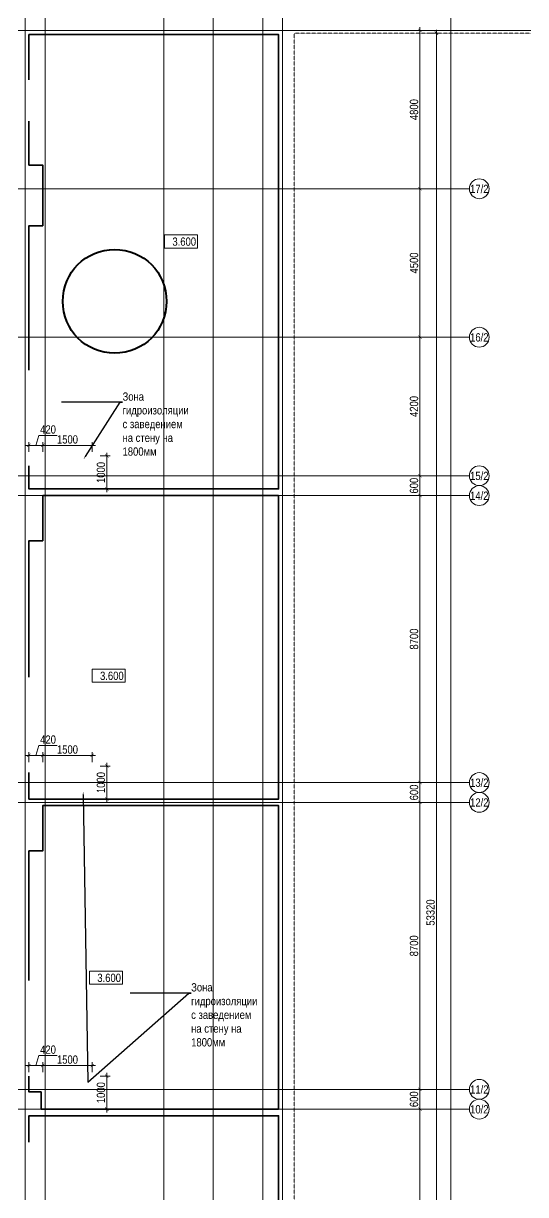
# Model space of a CAD drawing. Header units: millimetres. Extents: x -328335 to 1213373, y -208171 to 164144.
# Drawn here: x 57845 to 73067, y 33110 to 68613 of the extents above; entities that cross this region are included whole.
import ezdxf
from ezdxf import colors
from ezdxf.entities.mleader import LeaderData, LeaderLine
from ezdxf.enums import TextEntityAlignment as Align
from ezdxf.math import Vec2, Vec3

# ---------------------------------------------------------------- set-up
doc = ezdxf.new("R2010")
doc.units = ezdxf.units.MM
doc.header["$LTSCALE"] = 0.5
doc.linetypes.add('CENTER', pattern=[50.8, 31.75, -6.35, 6.35, -6.35])
doc.linetypes.add('DASHED', pattern=[19.05, 12.7, -6.35])
doc.layers.get('Defpoints').update_dxf_attribs({"color": 140})
for name, color, linetype, lineweight in [('АИ_Плинтус', 3, 'Continuous', 9), ('АИ_Полы', 1, 'Continuous', 9), ('АИ_Полы_размеры', 7, 'Continuous', 5), ('АР6_потолок_отм', 5, 'Continuous', 5), ('АЦ_Выноски', 7, 'Continuous', 5), ('ПБ_огнестойкость', 10, 'Continuous', 0), ('РД_Оси_размер', 8, 'Continuous', 0)]:
    doc.layers.add(name, color=color, linetype=linetype, lineweight=lineweight)
doc.layers.add('АР_Делит', color=120, linetype='Continuous', lineweight=0, plot=False)
doc.layers.add('РД_Оси_100', color=7, linetype='Continuous', lineweight=0, true_color=0x525252)
doc.styles.add('Arial_Narrow_08', font='ARIALN.TTF', dxfattribs={"width": 0.8})
doc.styles.add('style1', font='ARIALN.TTF')
doc.styles.add('ккк', font='isocpeur.ttf', dxfattribs={"width": 0.85, "oblique": 15})
doc.dimstyles.new('Dim100_ареал', dxfattribs={"dimscale": 100, "dimtxt": 2.5, "dimasz": 1, "dimexe": 1, "dimexo": 1, "dimgap": 0.5, "dimtad": 1, "dimzin": 12, "dimdsep": 46, "dimtxsty": 'style1', "dimblk": 'ARCHTICK', "dimcen": 1, "dimdle": 1, "dimaunit": 1, "dimadec": 0, "dimazin": 3, "dimtfac": 1, "dimtmove": 1, "dimatfit": 3, "dimldrblk": 'OPEN30', "dimfxl": 2, "dimfxlon": 1, "dimtolj": 1, "dimtzin": 0, "dimlwd": 5, "dimlwe": 5, "dimarcsym": 0})

# ---------------------------------------------------------------- blocks, each defined once
blk = doc.blocks.new('A-iden')
at = {"linetype": 'Continuous', "lineweight": 5}
blk.add_circle((0, -4), 3, dxfattribs=at)
at = {"color": 0, "linetype": 'Continuous', "lineweight": 20, "style": 'ккк', "width": 0.85}
blk.add_attdef('ID', text='', height=4, dxfattribs=at).set_placement((0.31, -3.85), align=Align.MIDDLE_CENTER)
blk = doc.blocks.new('_ArchTick')
at = {"color": 0, "linetype": 'ByBlock', "const_width": 0.15}
blk.add_lwpolyline([(-0.5, -0.5), (0.5, 0.5)], dxfattribs=at)
blk = doc.blocks.new('*D438')
at = {"layer": 'Defpoints', "color": 0, "transparency": 16777216}
for p in [(68364, 68320), (70364, 68320), (68364, 15000)]:
    blk.add_point(p, dxfattribs=at)
at = {"layer": 'РД_Оси_размер', "color": 0, "lineweight": 5, "transparency": 16777216}
for p, q in [((70164, 68320), (70464, 68320)), ((70364, 14900), (70364, 68420)), ((70164, 15000), (70464, 15000))]:
    blk.add_line(p, q, dxfattribs=at)
at = {"layer": 'РД_Оси_размер', "color": 0, "lineweight": 5, "transparency": 16777216, "xscale": 100, "yscale": 100, "zscale": 100}
for p, rotation in [((70364, 68320), 90), ((70364, 15000), 270)]:
    blk.add_blockref('_ArchTick', p, dxfattribs=dict(at, rotation=rotation))
at = {"layer": 'РД_Оси_размер', "color": 0, "transparency": 16777216, "insert": (70186, 41660), "char_height": 250, "attachment_point": 5, "rotation": 90, "style": 'style1'}
blk.add_mtext('\\A1;53320', dxfattribs=at)
blk = doc.blocks.new('_Open30')
at = {"color": 0, "linetype": 'ByBlock', "lineweight": -2}
for p, q in [((-1, 0.27), (0, 0)), ((0, 0), (-1, -0.27)), ((0, 0), (-1, 0))]:
    blk.add_line(p, q, dxfattribs=at)
blk = doc.blocks.new('*D33')
at = {"layer": 'Defpoints', "color": 0, "transparency": 16777216}
for p in [(68364, 68400), (68364, 63600), (69864, 63600)]:
    blk.add_point(p, dxfattribs=at)
at = {"layer": 'РД_Оси_размер', "color": 0, "lineweight": 5, "transparency": 16777216}
for p, q in [((69664, 68400), (69964, 68400)), ((69864, 68500), (69864, 63500)), ((69664, 63600), (69964, 63600))]:
    blk.add_line(p, q, dxfattribs=at)
at = {"layer": 'РД_Оси_размер', "color": 0, "lineweight": 5, "transparency": 16777216, "xscale": 100, "yscale": 100, "zscale": 100}
for p, rotation in [((69864, 68400), 90), ((69864, 63600), 270)]:
    blk.add_blockref('_ArchTick', p, dxfattribs=dict(at, rotation=rotation))
at = {"layer": 'РД_Оси_размер', "color": 0, "transparency": 16777216, "insert": (69686, 66000), "char_height": 250, "attachment_point": 5, "rotation": 90, "style": 'style1'}
blk.add_mtext('\\A1;4800', dxfattribs=at)
blk = doc.blocks.new('*D34')
at = {"layer": 'Defpoints', "color": 0, "transparency": 16777216}
for p in [(68364, 63600), (68364, 59100), (69864, 59100)]:
    blk.add_point(p, dxfattribs=at)
at = {"layer": 'РД_Оси_размер', "color": 0, "lineweight": 5, "transparency": 16777216}
for p, q in [((69664, 63600), (69964, 63600)), ((69864, 63700), (69864, 59000)), ((69664, 59100), (69964, 59100))]:
    blk.add_line(p, q, dxfattribs=at)
at = {"layer": 'РД_Оси_размер', "color": 0, "lineweight": 5, "transparency": 16777216, "xscale": 100, "yscale": 100, "zscale": 100}
for p, rotation in [((69864, 63600), 90), ((69864, 59100), 270)]:
    blk.add_blockref('_ArchTick', p, dxfattribs=dict(at, rotation=rotation))
at = {"layer": 'РД_Оси_размер', "color": 0, "transparency": 16777216, "insert": (69686, 61350), "char_height": 250, "attachment_point": 5, "rotation": 90, "style": 'style1'}
blk.add_mtext('\\A1;4500', dxfattribs=at)
blk = doc.blocks.new('*D27')
at = {"layer": 'Defpoints', "color": 0, "transparency": 16777216}
for p in [(68364, 59100), (68364, 54900), (69864, 54900)]:
    blk.add_point(p, dxfattribs=at)
at = {"layer": 'РД_Оси_размер', "color": 0, "lineweight": 5, "transparency": 16777216}
for p, q in [((69664, 59100), (69964, 59100)), ((69864, 59200), (69864, 54800)), ((69664, 54900), (69964, 54900))]:
    blk.add_line(p, q, dxfattribs=at)
at = {"layer": 'РД_Оси_размер', "color": 0, "lineweight": 5, "transparency": 16777216, "xscale": 100, "yscale": 100, "zscale": 100}
for p, rotation in [((69864, 59100), 90), ((69864, 54900), 270)]:
    blk.add_blockref('_ArchTick', p, dxfattribs=dict(at, rotation=rotation))
at = {"layer": 'РД_Оси_размер', "color": 0, "transparency": 16777216, "insert": (69686, 57000), "char_height": 250, "attachment_point": 5, "rotation": 90, "style": 'style1'}
blk.add_mtext('\\A1;4200', dxfattribs=at)
blk = doc.blocks.new('*D35')
at = {"layer": 'Defpoints', "color": 0, "transparency": 16777216}
for p in [(68364, 54900), (68364, 54300), (69864, 54300)]:
    blk.add_point(p, dxfattribs=at)
at = {"layer": 'РД_Оси_размер', "color": 0, "lineweight": 5, "transparency": 16777216}
for p, q in [((69664, 54900), (69964, 54900)), ((69864, 55000), (69864, 54200)), ((69664, 54300), (69964, 54300))]:
    blk.add_line(p, q, dxfattribs=at)
at = {"layer": 'РД_Оси_размер', "color": 0, "lineweight": 5, "transparency": 16777216, "xscale": 100, "yscale": 100, "zscale": 100}
for p, rotation in [((69864, 54900), 90), ((69864, 54300), 270)]:
    blk.add_blockref('_ArchTick', p, dxfattribs=dict(at, rotation=rotation))
at = {"layer": 'РД_Оси_размер', "color": 0, "transparency": 16777216, "insert": (69686, 54600), "char_height": 250, "attachment_point": 5, "rotation": 90, "style": 'style1'}
blk.add_mtext('\\A1;600', dxfattribs=at)
blk = doc.blocks.new('*D36')
at = {"layer": 'Defpoints', "color": 0, "transparency": 16777216}
for p in [(68364, 54300), (68364, 45600), (69864, 45600)]:
    blk.add_point(p, dxfattribs=at)
at = {"layer": 'РД_Оси_размер', "color": 0, "lineweight": 5, "transparency": 16777216}
for p, q in [((69864, 54400), (69864, 45500)), ((69664, 54300), (69964, 54300)), ((69664, 45600), (69964, 45600))]:
    blk.add_line(p, q, dxfattribs=at)
at = {"layer": 'РД_Оси_размер', "color": 0, "lineweight": 5, "transparency": 16777216, "xscale": 100, "yscale": 100, "zscale": 100}
for p, rotation in [((69864, 54300), 90), ((69864, 45600), 270)]:
    blk.add_blockref('_ArchTick', p, dxfattribs=dict(at, rotation=rotation))
at = {"layer": 'РД_Оси_размер', "color": 0, "transparency": 16777216, "insert": (69686, 49950), "char_height": 250, "attachment_point": 5, "rotation": 90, "style": 'style1'}
blk.add_mtext('\\A1;8700', dxfattribs=at)
blk = doc.blocks.new('*D37')
at = {"layer": 'Defpoints', "color": 0, "transparency": 16777216}
for p in [(68364, 45600), (68364, 45000), (69864, 45000)]:
    blk.add_point(p, dxfattribs=at)
at = {"layer": 'РД_Оси_размер', "color": 0, "lineweight": 5, "transparency": 16777216}
for p, q in [((69664, 45600), (69964, 45600)), ((69864, 45700), (69864, 44900)), ((69664, 45000), (69964, 45000))]:
    blk.add_line(p, q, dxfattribs=at)
at = {"layer": 'РД_Оси_размер', "color": 0, "lineweight": 5, "transparency": 16777216, "xscale": 100, "yscale": 100, "zscale": 100}
for p, rotation in [((69864, 45600), 90), ((69864, 45000), 270)]:
    blk.add_blockref('_ArchTick', p, dxfattribs=dict(at, rotation=rotation))
at = {"layer": 'РД_Оси_размер', "color": 0, "transparency": 16777216, "insert": (69686, 45300), "char_height": 250, "attachment_point": 5, "rotation": 90, "style": 'style1'}
blk.add_mtext('\\A1;600', dxfattribs=at)
blk = doc.blocks.new('*D38')
at = {"layer": 'Defpoints', "color": 0, "transparency": 16777216}
for p in [(68364, 45000), (68364, 36300), (69864, 36300)]:
    blk.add_point(p, dxfattribs=at)
at = {"layer": 'РД_Оси_размер', "color": 0, "lineweight": 5, "transparency": 16777216}
for p, q in [((69864, 45100), (69864, 36200)), ((69664, 45000), (69964, 45000)), ((69664, 36300), (69964, 36300))]:
    blk.add_line(p, q, dxfattribs=at)
at = {"layer": 'РД_Оси_размер', "color": 0, "lineweight": 5, "transparency": 16777216, "xscale": 100, "yscale": 100, "zscale": 100}
for p, rotation in [((69864, 45000), 90), ((69864, 36300), 270)]:
    blk.add_blockref('_ArchTick', p, dxfattribs=dict(at, rotation=rotation))
at = {"layer": 'РД_Оси_размер', "color": 0, "transparency": 16777216, "insert": (69686, 40650), "char_height": 250, "attachment_point": 5, "rotation": 90, "style": 'style1'}
blk.add_mtext('\\A1;8700', dxfattribs=at)
blk = doc.blocks.new('*D39')
at = {"layer": 'Defpoints', "color": 0, "transparency": 16777216}
for p in [(68364, 36300), (68364, 35700), (69864, 35700)]:
    blk.add_point(p, dxfattribs=at)
at = {"layer": 'РД_Оси_размер', "color": 0, "lineweight": 5, "transparency": 16777216}
for p, q in [((69664, 36300), (69964, 36300)), ((69864, 36400), (69864, 35600)), ((69664, 35700), (69964, 35700))]:
    blk.add_line(p, q, dxfattribs=at)
at = {"layer": 'РД_Оси_размер', "color": 0, "lineweight": 5, "transparency": 16777216, "xscale": 100, "yscale": 100, "zscale": 100}
for p, rotation in [((69864, 36300), 90), ((69864, 35700), 270)]:
    blk.add_blockref('_ArchTick', p, dxfattribs=dict(at, rotation=rotation))
at = {"layer": 'РД_Оси_размер', "color": 0, "transparency": 16777216, "insert": (69686, 36000), "char_height": 250, "attachment_point": 5, "rotation": 90, "style": 'style1'}
blk.add_mtext('\\A1;600', dxfattribs=at)
blk = doc.blocks.new('*D40')
at = {"layer": 'Defpoints', "color": 0, "transparency": 16777216}
for p in [(68364, 35700), (68364, 26400), (69864, 26400)]:
    blk.add_point(p, dxfattribs=at)
at = {"layer": 'РД_Оси_размер', "color": 0, "lineweight": 5, "transparency": 16777216}
for p, q in [((69664, 35700), (69964, 35700)), ((69864, 35800), (69864, 26300)), ((69664, 26400), (69964, 26400))]:
    blk.add_line(p, q, dxfattribs=at)
at = {"layer": 'РД_Оси_размер', "color": 0, "lineweight": 5, "transparency": 16777216, "xscale": 100, "yscale": 100, "zscale": 100}
for p, rotation in [((69864, 35700), 90), ((69864, 26400), 270)]:
    blk.add_blockref('_ArchTick', p, dxfattribs=dict(at, rotation=rotation))
at = {"layer": 'РД_Оси_размер', "color": 0, "transparency": 16777216, "insert": (69686, 31050), "char_height": 250, "attachment_point": 5, "rotation": 90, "style": 'style1'}
blk.add_mtext('\\A1;9300', dxfattribs=at)
blk = doc.blocks.new('Отметка_план')
at = {"color": 7, "lineweight": 5}
blk.add_lwpolyline([(0, 0), (10, 0), (10, 4), (0, 4)], close=True, dxfattribs=at)
at = {"style": 'Arial_Narrow_08', "width": 0.8}
blk.add_attdef('OTMG', text='', height=2.5, dxfattribs=at).set_placement((9.06, 0.7), align=Align.RIGHT)
blk = doc.blocks.new('*D224')
at = {"layer": 'Defpoints', "color": 0, "transparency": 16777216}
for p in [(59930, 37022), (58430, 35700), (59930, 35700)]:
    blk.add_point(p, dxfattribs=at)
at = {"layer": 'АИ_Полы_размеры', "color": 0, "lineweight": 5, "transparency": 16777216}
for p, q in [((58330, 37022), (60030, 37022)), ((58430, 36822), (58430, 37122)), ((59930, 36822), (59930, 37122))]:
    blk.add_line(p, q, dxfattribs=at)
at = {"layer": 'АИ_Полы_размеры', "color": 0, "lineweight": 5, "transparency": 16777216, "xscale": 100, "yscale": 100, "zscale": 100, "rotation": 180}
blk.add_blockref('_ArchTick', (58430, 37022), dxfattribs=at)
at = {"layer": 'АИ_Полы_размеры', "color": 0, "lineweight": 5, "transparency": 16777216, "xscale": 100, "yscale": 100, "zscale": 100}
blk.add_blockref('_ArchTick', (59930, 37022), dxfattribs=at)
at = {"layer": 'АИ_Полы_размеры', "color": 0, "transparency": 16777216, "insert": (59180, 37200), "char_height": 250, "attachment_point": 5, "style": 'style1'}
blk.add_mtext('\\A1;1500', dxfattribs=at)
blk = doc.blocks.new('*D225')
at = {"layer": 'Defpoints', "color": 0, "transparency": 16777216}
for p in [(59930, 36700), (60372, 36700), (59930, 35700)]:
    blk.add_point(p, dxfattribs=at)
at = {"layer": 'АИ_Полы_размеры', "color": 0, "lineweight": 5, "transparency": 16777216}
for p, q in [((60172, 36700), (60472, 36700)), ((60372, 35600), (60372, 36800)), ((60172, 35700), (60472, 35700))]:
    blk.add_line(p, q, dxfattribs=at)
at = {"layer": 'АИ_Полы_размеры', "color": 0, "lineweight": 5, "transparency": 16777216, "xscale": 100, "yscale": 100, "zscale": 100}
for p, rotation in [((60372, 36700), 90), ((60372, 35700), 270)]:
    blk.add_blockref('_ArchTick', p, dxfattribs=dict(at, rotation=rotation))
at = {"layer": 'АИ_Полы_размеры', "color": 0, "transparency": 16777216, "insert": (60195, 36200), "char_height": 250, "attachment_point": 5, "rotation": 90, "style": 'style1'}
blk.add_mtext('\\A1;1000', dxfattribs=at)
blk = doc.blocks.new('*D226')
at = {"layer": 'Defpoints', "color": 0, "transparency": 16777216}
for p in [(59930, 46422), (58430, 45100), (59930, 45100)]:
    blk.add_point(p, dxfattribs=at)
at = {"layer": 'АИ_Полы_размеры', "color": 0, "lineweight": 5, "transparency": 16777216}
for p, q in [((58430, 46222), (58430, 46522)), ((59930, 46222), (59930, 46522)), ((58330, 46422), (60030, 46422))]:
    blk.add_line(p, q, dxfattribs=at)
at = {"layer": 'АИ_Полы_размеры', "color": 0, "lineweight": 5, "transparency": 16777216, "xscale": 100, "yscale": 100, "zscale": 100, "rotation": 180}
blk.add_blockref('_ArchTick', (58430, 46422), dxfattribs=at)
at = {"layer": 'АИ_Полы_размеры', "color": 0, "lineweight": 5, "transparency": 16777216, "xscale": 100, "yscale": 100, "zscale": 100}
blk.add_blockref('_ArchTick', (59930, 46422), dxfattribs=at)
at = {"layer": 'АИ_Полы_размеры', "color": 0, "transparency": 16777216, "insert": (59180, 46600), "char_height": 250, "attachment_point": 5, "style": 'style1'}
blk.add_mtext('\\A1;1500', dxfattribs=at)
blk = doc.blocks.new('*D227')
at = {"layer": 'Defpoints', "color": 0, "transparency": 16777216}
for p in [(59930, 46100), (60372, 46100), (59930, 45100)]:
    blk.add_point(p, dxfattribs=at)
at = {"layer": 'АИ_Полы_размеры', "color": 0, "lineweight": 5, "transparency": 16777216}
for p, q in [((60372, 45000), (60372, 46200)), ((60172, 46100), (60472, 46100)), ((60172, 45100), (60472, 45100))]:
    blk.add_line(p, q, dxfattribs=at)
at = {"layer": 'АИ_Полы_размеры', "color": 0, "lineweight": 5, "transparency": 16777216, "xscale": 100, "yscale": 100, "zscale": 100}
for p, rotation in [((60372, 46100), 90), ((60372, 45100), 270)]:
    blk.add_blockref('_ArchTick', p, dxfattribs=dict(at, rotation=rotation))
at = {"layer": 'АИ_Полы_размеры', "color": 0, "transparency": 16777216, "insert": (60195, 45600), "char_height": 250, "attachment_point": 5, "rotation": 90, "style": 'style1'}
blk.add_mtext('\\A1;1000', dxfattribs=at)
blk = doc.blocks.new('*D230')
at = {"layer": 'Defpoints', "color": 0, "transparency": 16777216}
for p in [(58010, 37022), (58010, 36700), (58430, 36700)]:
    blk.add_point(p, dxfattribs=at)
at = {"layer": 'АИ_Полы_размеры', "color": 0, "lineweight": 5, "transparency": 16777216}
for p, q in [((58220, 37022), (58311, 37325)), ((58311, 37325), (58871, 37325)), ((58530, 37022), (57910, 37022)), ((58010, 36822), (58010, 37122)), ((58430, 36822), (58430, 37122))]:
    blk.add_line(p, q, dxfattribs=at)
at = {"layer": 'АИ_Полы_размеры', "color": 0, "lineweight": 5, "transparency": 16777216, "xscale": 100, "yscale": 100, "zscale": 100, "rotation": 180}
blk.add_blockref('_ArchTick', (58010, 37022), dxfattribs=at)
at = {"layer": 'АИ_Полы_размеры', "color": 0, "lineweight": 5, "transparency": 16777216, "xscale": 100, "yscale": 100, "zscale": 100}
blk.add_blockref('_ArchTick', (58430, 37022), dxfattribs=at)
at = {"layer": 'АИ_Полы_размеры', "color": 0, "transparency": 16777216, "insert": (58591, 37502), "char_height": 250, "attachment_point": 5, "style": 'style1'}
blk.add_mtext('\\A1;420', dxfattribs=at)
blk = doc.blocks.new('*D233')
at = {"layer": 'Defpoints', "color": 0, "transparency": 16777216}
for p in [(59930, 55822), (58430, 54500), (59930, 54500)]:
    blk.add_point(p, dxfattribs=at)
at = {"layer": 'АИ_Полы_размеры', "color": 0, "lineweight": 5, "transparency": 16777216}
for p, q in [((58330, 55822), (60030, 55822)), ((58430, 55622), (58430, 55922)), ((59930, 55622), (59930, 55922))]:
    blk.add_line(p, q, dxfattribs=at)
at = {"layer": 'АИ_Полы_размеры', "color": 0, "lineweight": 5, "transparency": 16777216, "xscale": 100, "yscale": 100, "zscale": 100, "rotation": 180}
blk.add_blockref('_ArchTick', (58430, 55822), dxfattribs=at)
at = {"layer": 'АИ_Полы_размеры', "color": 0, "lineweight": 5, "transparency": 16777216, "xscale": 100, "yscale": 100, "zscale": 100}
blk.add_blockref('_ArchTick', (59930, 55822), dxfattribs=at)
at = {"layer": 'АИ_Полы_размеры', "color": 0, "transparency": 16777216, "insert": (59180, 56000), "char_height": 250, "attachment_point": 5, "style": 'style1'}
blk.add_mtext('\\A1;1500', dxfattribs=at)
blk = doc.blocks.new('*D234')
at = {"layer": 'Defpoints', "color": 0, "transparency": 16777216}
for p in [(59930, 55500), (60372, 55500), (59930, 54500)]:
    blk.add_point(p, dxfattribs=at)
at = {"layer": 'АИ_Полы_размеры', "color": 0, "lineweight": 5, "transparency": 16777216}
for p, q in [((60172, 55500), (60472, 55500)), ((60372, 54400), (60372, 55600)), ((60172, 54500), (60472, 54500))]:
    blk.add_line(p, q, dxfattribs=at)
at = {"layer": 'АИ_Полы_размеры', "color": 0, "lineweight": 5, "transparency": 16777216, "xscale": 100, "yscale": 100, "zscale": 100}
for p, rotation in [((60372, 55500), 90), ((60372, 54500), 270)]:
    blk.add_blockref('_ArchTick', p, dxfattribs=dict(at, rotation=rotation))
at = {"layer": 'АИ_Полы_размеры', "color": 0, "transparency": 16777216, "insert": (60195, 55000), "char_height": 250, "attachment_point": 5, "rotation": 90, "style": 'style1'}
blk.add_mtext('\\A1;1000', dxfattribs=at)
blk = doc.blocks.new('*D235')
at = {"layer": 'Defpoints', "color": 0, "transparency": 16777216}
for p in [(58010, 55822), (58010, 54500), (58430, 54500)]:
    blk.add_point(p, dxfattribs=at)
at = {"layer": 'АИ_Полы_размеры', "color": 0, "lineweight": 5, "transparency": 16777216}
for p, q in [((58220, 55822), (58311, 56125)), ((58311, 56125), (58871, 56125)), ((58530, 55822), (57910, 55822)), ((58010, 55622), (58010, 55922)), ((58430, 55622), (58430, 55922))]:
    blk.add_line(p, q, dxfattribs=at)
at = {"layer": 'АИ_Полы_размеры', "color": 0, "lineweight": 5, "transparency": 16777216, "xscale": 100, "yscale": 100, "zscale": 100, "rotation": 180}
blk.add_blockref('_ArchTick', (58010, 55822), dxfattribs=at)
at = {"layer": 'АИ_Полы_размеры', "color": 0, "lineweight": 5, "transparency": 16777216, "xscale": 100, "yscale": 100, "zscale": 100}
blk.add_blockref('_ArchTick', (58430, 55822), dxfattribs=at)
at = {"layer": 'АИ_Полы_размеры', "color": 0, "transparency": 16777216, "insert": (58591, 56302), "char_height": 250, "attachment_point": 5, "style": 'style1'}
blk.add_mtext('\\A1;420', dxfattribs=at)
blk = doc.blocks.new('*D259')
at = {"layer": 'Defpoints', "color": 0, "transparency": 16777216}
for p in [(58010, 46422), (58010, 46100), (58430, 46100)]:
    blk.add_point(p, dxfattribs=at)
at = {"layer": 'АИ_Полы_размеры', "color": 0, "lineweight": 5, "transparency": 16777216}
for p, q in [((58010, 46222), (58010, 46522)), ((58220, 46422), (58311, 46725)), ((58311, 46725), (58871, 46725)), ((58430, 46222), (58430, 46522)), ((58530, 46422), (57910, 46422))]:
    blk.add_line(p, q, dxfattribs=at)
at = {"layer": 'АИ_Полы_размеры', "color": 0, "lineweight": 5, "transparency": 16777216, "xscale": 100, "yscale": 100, "zscale": 100, "rotation": 180}
blk.add_blockref('_ArchTick', (58010, 46422), dxfattribs=at)
at = {"layer": 'АИ_Полы_размеры', "color": 0, "lineweight": 5, "transparency": 16777216, "xscale": 100, "yscale": 100, "zscale": 100}
blk.add_blockref('_ArchTick', (58430, 46422), dxfattribs=at)
at = {"layer": 'АИ_Полы_размеры', "color": 0, "transparency": 16777216, "insert": (58591, 46902), "char_height": 250, "attachment_point": 5, "style": 'style1'}
blk.add_mtext('\\A1;420', dxfattribs=at)
blk = doc.blocks.new('_Dot')
at = {"color": 0, "linetype": 'ByBlock', "lineweight": -2}
blk.add_line((-0.5, 0), (-1, 0), dxfattribs=at)
at = {"color": 0, "linetype": 'ByBlock', "const_width": 0.5}
blk.add_lwpolyline([(-0.25, 0, 1), (0.25, 0, 1)], format="xyb", close=True, dxfattribs=at)
blk = doc.blocks.new('СОШ_2200_АР_ОСИ_М100_28.05.24')
at = {"layer": 'АР_Делит', "color": 5, "linetype": 'DASHED'}
blk.add_lwpolyline([(114955, 135155), (114955, -355), (93595.036, -355), (93595.036, 13855), (94145, 13855), (94145, 68320), (66055, 68320), (66055, 13857.73), (83455, 13857.73), (83455, -355), (45245, -355), (45245, 13145), (44695, 13145), (44695, 26755), (45245, 26755), (45245, 68320), (20455, 68320), (20455, 26755), (27955, 26755), (27955, 13145), (-355, 13145), (-355, 100855), (37145, 100855), (37145, 129155)], dxfattribs=at)
at = {"layer": 'РД_Оси_100', "color": 8, "linetype": 'CENTER', "true_color": 0x808080}
for p, q in [((63600, -6155), (63600, 139938.679)), ((65100, -6155), (65100, 139938.679)), ((70800, -6155), (70800, 90900)), ((62100, -6155), (62100, 73302.739)), ((43327.994, 63600), (71363.995, 63600)), ((43327.994, 59100), (71363.995, 59100))]:
    blk.add_line(p, q, dxfattribs=at)
for points in [[(58500, 139938.679), (58500, -6155)], [(65700, -6155), (65700, 139938.679)], [(57900, 70753.904), (57900, -6155)], [(78274.959, 68400), (-5454.958, 68400), (-5954.958, 68250)], [(43327.994, 54900), (71363.995, 54900)], [(43327.994, 54300), (71363.995, 54300)], [(43327.994, 45600), (71363.995, 45600)], [(43327.994, 45000), (71363.995, 45000)], [(43327.994, 36300), (71363.995, 36300)], [(43327.994, 35700), (71363.995, 35700)]]:
    blk.add_lwpolyline(points, dxfattribs=at)
at = {"layer": 'РД_Оси_100', "color": 0}
ref = blk.add_blockref('A-iden', (71663.995, 64000), dxfattribs=dict(at, xscale=100, yscale=100, zscale=100))
ref.add_attrib('ID', '17/2', dxfattribs={"layer": '0', "linetype": 'Continuous', "height": 250, "style": 'style1'}).set_placement((71663.995, 63600), align=Align.MIDDLE)
ref = blk.add_blockref('A-iden', (71663.995, 59500), dxfattribs=dict(at, xscale=100, yscale=100, zscale=100))
ref.add_attrib('ID', '16/2', dxfattribs={"layer": '0', "linetype": 'Continuous', "height": 250, "style": 'style1'}).set_placement((71663.995, 59100), align=Align.MIDDLE)
ref = blk.add_blockref('A-iden', (71663.995, 55300), dxfattribs=dict(at, xscale=100, yscale=100, zscale=100))
ref.add_attrib('ID', '15/2', dxfattribs={"layer": '0', "linetype": 'Continuous', "height": 250, "style": 'style1'}).set_placement((71663.995, 54900), align=Align.MIDDLE)
ref = blk.add_blockref('A-iden', (71663.995, 54700), dxfattribs=dict(at, xscale=100, yscale=100, zscale=100))
ref.add_attrib('ID', '14/2', dxfattribs={"layer": '0', "linetype": 'Continuous', "height": 250, "style": 'style1'}).set_placement((71663.995, 54300), align=Align.MIDDLE)
ref = blk.add_blockref('A-iden', (71663.995, 46000), dxfattribs=dict(at, xscale=100, yscale=100, zscale=100))
ref.add_attrib('ID', '13/2', dxfattribs={"layer": '0', "linetype": 'Continuous', "height": 250, "style": 'style1'}).set_placement((71663.995, 45600), align=Align.MIDDLE)
ref = blk.add_blockref('A-iden', (71663.995, 45400), dxfattribs=dict(at, xscale=100, yscale=100, zscale=100))
ref.add_attrib('ID', '12/2', dxfattribs={"layer": '0', "linetype": 'Continuous', "height": 250, "style": 'style1'}).set_placement((71663.995, 45000), align=Align.MIDDLE)
ref = blk.add_blockref('A-iden', (71663.995, 36700), dxfattribs=dict(at, xscale=100, yscale=100, zscale=100))
ref.add_attrib('ID', '11/2', dxfattribs={"layer": '0', "linetype": 'Continuous', "height": 250, "style": 'style1'}).set_placement((71663.995, 36300), align=Align.MIDDLE)
ref = blk.add_blockref('A-iden', (71663.995, 36100), dxfattribs=dict(at, xscale=100, yscale=100, zscale=100))
ref.add_attrib('ID', '10/2', dxfattribs={"layer": '0', "linetype": 'Continuous', "height": 250, "style": 'style1'}).set_placement((71663.995, 35700), align=Align.MIDDLE)
at = {"layer": 'РД_Оси_размер'}
for base, p1, p2, picture, middle in [((69863.995, 63600), (68363.995, 68400), (68363.995, 63600), '*D33', (69686.352, 66000)), ((70363.995, 68320), (68363.995, 15000), (68363.995, 68320), '*D438', (70186.352, 41660)), ((69863.995, 59100), (68363.995, 63600), (68363.995, 59100), '*D34', (69686.352, 61350)), ((69863.995, 54900), (68363.995, 59100), (68363.995, 54900), '*D27', (69686.352, 57000)), ((69863.995, 54300), (68363.995, 54900), (68363.995, 54300), '*D35', (69686.352, 54600)), ((69863.995, 45600), (68363.995, 54300), (68363.995, 45600), '*D36', (69686.352, 49950)), ((69863.995, 45000), (68363.995, 45600), (68363.995, 45000), '*D37', (69686.352, 45300)), ((69863.995, 36300), (68363.995, 45000), (68363.995, 36300), '*D38', (69686.352, 40650)), ((69863.995, 35700), (68363.995, 36300), (68363.995, 35700), '*D39', (69686.352, 36000)), ((69863.995, 26400), (68363.995, 35700), (68363.995, 26400), '*D40', (69686.352, 31050))]:
    dim = blk.add_linear_dim(base=base, p1=p1, p2=p2, angle=90, dimstyle='Dim100_ареал', dxfattribs=at)
    dim.commit()
    dim.dimension.update_dxf_attribs({"geometry": picture, "text_midpoint": middle})

msp = doc.modelspace()

# ---------------------------------------------------------------- linework, layer by layer
at = {"layer": 'АИ_Плинтус', "color": 24, "linetype": 'ByBlock', "lineweight": 35, "true_color": 0xa52900}
for points in [[(58010, 66900), (58010, 68275), (65580, 68275), (65580, 54500), (58010, 54500), (58010, 55199)], [(58010, 58099), (58010, 62480), (58430, 62480), (58430, 64320), (58010, 64320), (58010, 65650)], [(58010, 48799), (58010, 52930), (58430, 52930), (58430, 54300), (65580, 54300), (65580, 45100), (58010, 45100), (58010, 45900)], [(58010, 39600), (58010, 43530), (58430, 43530), (58430, 44900), (65580, 44900), (65580, 35700), (58380, 35700), (58380, 36220), (58010, 36220), (58010, 36700)], [(58010, 34700), (58010, 35500), (65580, 35500), (65580, 26300), (58430, 26300), (58430, 27970), (58010, 27970), (58010, 31800)]]:
    msp.add_lwpolyline(points, dxfattribs=at)
at = {"layer": 'ПБ_огнестойкость', "lineweight": 40}
msp.add_circle((60610.889, 60187.848), 1573.219, dxfattribs=at)

# ---------------------------------------------------------------- block references
at = {"layer": 'АР6_потолок_отм'}
ref = msp.add_blockref('Отметка_план', (62120.726, 61804.04), dxfattribs=dict(at, xscale=100, yscale=100, zscale=100))
ref.add_attrib('OTMG', '3.600', dxfattribs={"layer": '0', "color": 0, "height": 250, "style": 'style1'}).set_placement((63078.144, 62123.857), align=Align.TOP_RIGHT)
ref = msp.add_blockref('Отметка_план', (59926.903, 48640.836), dxfattribs=dict(at, xscale=100, yscale=100, zscale=100))
ref.add_attrib('OTMG', '3.600', dxfattribs={"layer": '0', "color": 0, "height": 250, "style": 'style1'}).set_placement((60884.32, 48960.652), align=Align.TOP_RIGHT)
ref = msp.add_blockref('Отметка_план', (59844.541, 39485.571), dxfattribs=dict(at, xscale=100, yscale=100, zscale=100))
ref.add_attrib('OTMG', '3.600', dxfattribs={"layer": '0', "color": 0, "height": 250, "style": 'style1'}).set_placement((60801.959, 39805.388), align=Align.TOP_RIGHT)
at = {"layer": 'РД_Оси_100'}
msp.add_blockref('СОШ_2200_АР_ОСИ_М100_28.05.24', (0, 0), dxfattribs=at)

# ---------------------------------------------------------------- dimensions: what is measured, and where the dimension line sits
at = {"layer": 'АИ_Полы_размеры'}
for base, p1, p2, picture, middle in [((58010, 55822.206), (58430, 54500), (58010, 54500), '*D235', (58360.793, 56302.492)), ((59930, 55822.206), (58430, 54500), (59930, 54500), '*D233', (59180, 55999.849)), ((58010, 46422.206), (58430, 46100), (58010, 46100), '*D259', (58360.793, 46902.492)), ((59930, 46422.206), (58430, 45100), (59930, 45100), '*D226', (59180, 46599.849)), ((58010, 37022.206), (58430, 36700), (58010, 36700), '*D230', (58360.793, 37502.492)), ((59930, 37022.206), (58430, 35700), (59930, 35700), '*D224', (59180, 37199.849))]:
    dim = msp.add_linear_dim(base=base, p1=p1, p2=p2, dimstyle='Dim100_ареал', dxfattribs=at)
    dim.commit()
    dim.dimension.update_dxf_attribs({"geometry": picture, "text_midpoint": middle})
for base, p1, p2, picture, middle in [((60372.364, 55500), (59930, 54500), (59930, 55500), '*D234', (60194.721, 55000)), ((60372.364, 46100), (59930, 45100), (59930, 46100), '*D227', (60194.721, 45600)), ((60372.364, 36700), (59930, 35700), (59930, 36700), '*D225', (60194.721, 36200))]:
    dim = msp.add_linear_dim(base=base, p1=p1, p2=p2, angle=90, dimstyle='Dim100_ареал', dxfattribs=at)
    dim.commit()
    dim.dimension.update_dxf_attribs({"geometry": picture, "text_midpoint": middle})

# ---------------------------------------------------------------- leaders
at = {"layer": 'АИ_Полы', "color": 7, "lineweight": 0}
ml = msp.add_multileader_mtext('Standard', dxfattribs=at)
ml.set_content('Зона гидроизоляции\\Pс заведением на стену на 1800мм', color=7, style='style1')
ml.set_leader_properties()
ml.build(insert=Vec2(0, 0))
ml.multileader.update_dxf_attribs({"text_left_attachment_type": 6, "text_right_attachment_type": 6, "dogleg_length": 0.36, "arrow_head_size": 100})
ctx = ml.context
ctx.base_point, ctx.char_height, ctx.arrow_head_size, ctx.landing_gap_size, ctx.plane_origin = Vec3(60849.809, 57126.283), 250, 100, 0, Vec3(133263.226, 41711.405)
ctx.left_attachment, ctx.right_attachment = 6, 6
notes = []
notes.append((ctx, [(0, (1, 1, 0), (60776.715, 57126.283), (1, 0), 73.094, [(0, [(59671.083, 55403.827)], 0, [])])]))
ctx.mtext.insert, ctx.mtext.width, ctx.mtext.defined_height, ctx.mtext.flow_direction = Vec3(60849.809, 57426.283), 1831.10562, 363.96, 5
ml = msp.add_multileader_mtext('Standard', dxfattribs=at)
ml.set_content('Зона гидроизоляции\\Pс заведением на стену на 1800мм', color=7, style='style1')
ml.set_leader_properties()
ml.build(insert=Vec2(0, 0))
ml.multileader.update_dxf_attribs({"text_left_attachment_type": 6, "text_right_attachment_type": 6, "dogleg_length": 0.36, "arrow_head_size": 100})
ctx = ml.context
ctx.base_point, ctx.char_height, ctx.arrow_head_size, ctx.landing_gap_size, ctx.plane_origin = Vec3(62929.998, 39218.288), 250, 100, 0, Vec3(135131.743, 27361.725)
ctx.left_attachment, ctx.right_attachment = 6, 6
notes.append((ctx, [(0, (1, 1, 0), (62856.904, 39218.288), (1, 0), 73.094, [(2, [(59654.855, 45324.662), (59793.592, 36520.412)], 0, [])])]))
ctx.mtext.insert, ctx.mtext.width, ctx.mtext.defined_height, ctx.mtext.flow_direction = Vec3(62929.998, 39518.288), 1831.10562, 363.96, 5
at = {"layer": 'АЦ_Выноски'}
ml = msp.add_multileader_mtext('Standard', dxfattribs=at)
ml.set_content('Аккустические подвесные панели \\Pиз минерального стекловолокна. \\P%%C800, %%C1200мм.\\P\\pxa0.66667;Акцентный цвет: {\\C240;\\c2367469;NSC S 0570-Y\\PПривязку см. раздел АИ}', color=256, style='style1')
ml.set_leader_properties(color=256)
ml.set_arrow_properties(name='DOT')
ml.build(insert=Vec2(0, 0))
ml.multileader.update_dxf_attribs({"has_dogleg": 0, "text_left_attachment_type": 6, "text_right_attachment_type": 6, "arrow_head_size": 200, "scale": 100})
ctx = ml.context
ctx.base_point, ctx.scale, ctx.char_height, ctx.arrow_head_size, ctx.landing_gap_size, ctx.plane_origin, ctx.plane_x_axis, ctx.plane_y_axis = Vec3(1344.443, 60694.393), 100, 300, 200, 50, Vec3(20566.994, 64892.089), Vec3(1, 0.00000001), Vec3(-0.00000001, 1)
ctx.left_attachment, ctx.right_attachment = 6, 6
notes.append((ctx, [(0, (1, 1, 0), (7621.523, 60694.393), (-1, -0.00000001), 800, [(1, [(14004.323, 61921.926), (8879.624, 61890.49)], 0, [])])]))
ctx.mtext.insert, ctx.mtext.text_direction, ctx.mtext.rotation, ctx.mtext.width, ctx.mtext.line_spacing_factor, ctx.mtext.flow_direction = Vec3(1394.443, 61082.592), Vec3(1, 0.00000001), 0.00000001, 11047.033, 0.8, 5
for ctx, leaders in notes:
    for number, flags, end, landing, length, lines in leaders:
        leader = LeaderData()
        leader.index, (leader.has_last_leader_line, leader.has_dogleg_vector, leader.attachment_direction) = number, flags
        leader.last_leader_point, leader.dogleg_vector, leader.dogleg_length = Vec3(end), Vec3(landing), length
        for number, points, colour, breaks in lines:
            line = LeaderLine()
            line.index, line.vertices, line.color, line.breaks = number, Vec3.list(points), colors.encode_raw_color(colour), breaks
            leader.lines.append(line)
        ctx.leaders.append(leader)

doc.saveas('drawing.dxf')
